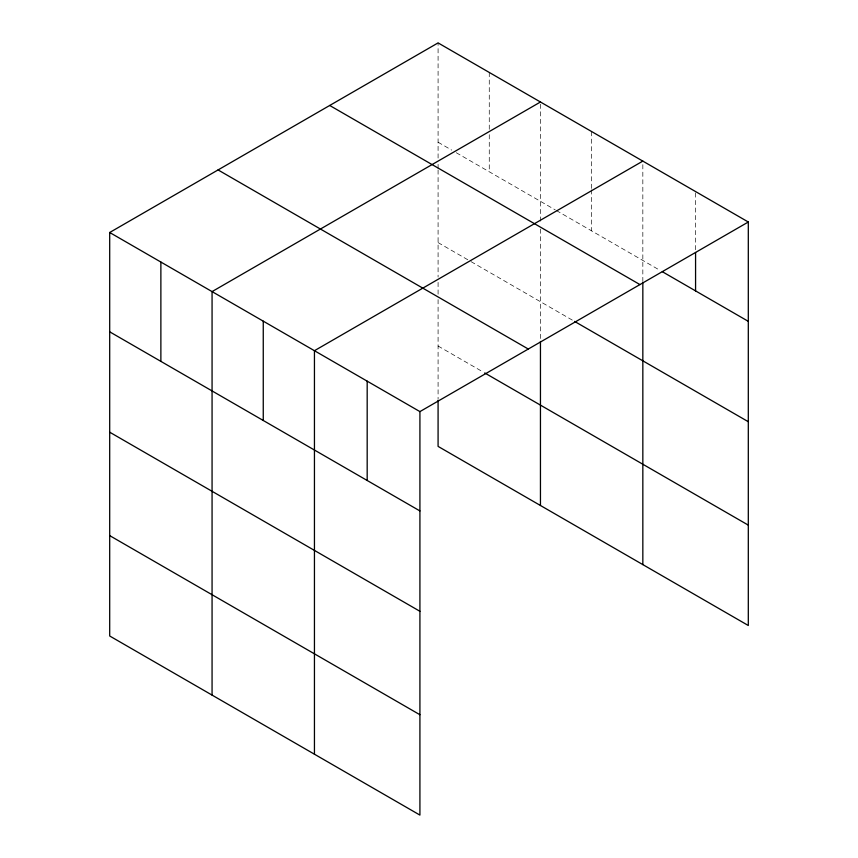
<?xml version="1.0" encoding="UTF-8"?>
<svg xmlns="http://www.w3.org/2000/svg" width="858" height="858" viewBox="0 0 858 858"><rect width="100%" height="100%" fill="white"/><g stroke="black" fill="none" stroke-linecap="round" stroke-linejoin="round"><path stroke-width="0.64" stroke-dasharray="4.29 3.22" d="M438.084 169.959L438.084 277.08M438.084 168.64L438.084 163.363M438.084 158.076L438.084 42.9M540.454 229.075L540.454 340.165M540.454 221.149L540.454 102.005M642.835 281.574L642.835 161.111M438.084 142.224L451.726 150.107M456.284 152.735L555.244 209.867M556.381 210.532L660.027 270.367M438.084 242.599L469.927 260.993M471.063 261.647L573.444 320.753M438.084 346.021L483.58 372.286M695.57 192.889L695.57 249.828M591.645 131.564L591.645 188.503M591.645 189.833L591.645 230.888M489.264 72.458L489.264 129.397M489.264 134.695L489.264 171.782M438.084 282.379L438.084 294.315M438.084 299.614L438.084 398.852"/><path stroke-width="1.29" d="M748.305 222.007L419.916 411.604L419.916 815.1L109.695 635.992L109.695 232.497L438.084 42.9L748.305 222.007L748.305 625.503L438.084 446.396L438.084 400.171M642.835 282.893L642.835 564.607M540.454 102.005L212.065 291.602L212.065 695.098M642.835 161.111L314.446 350.707L314.446 754.203M662.322 271.696L748.305 321.342M329.708 105.47L639.939 284.577M574.581 321.418L748.305 421.718M218.061 169.927L528.292 349.034M484.716 372.951L748.305 525.128M109.695 232.497L419.916 411.604M109.695 331.821L419.916 510.928M109.695 432.196L419.916 611.304M109.695 535.617L419.916 714.725M695.57 252.477L695.57 290.894M540.454 341.484L540.454 505.501M367.181 381.156L367.181 480.48M263.256 321.149L263.256 420.484M160.875 262.044L160.875 361.379"/></g></svg>
